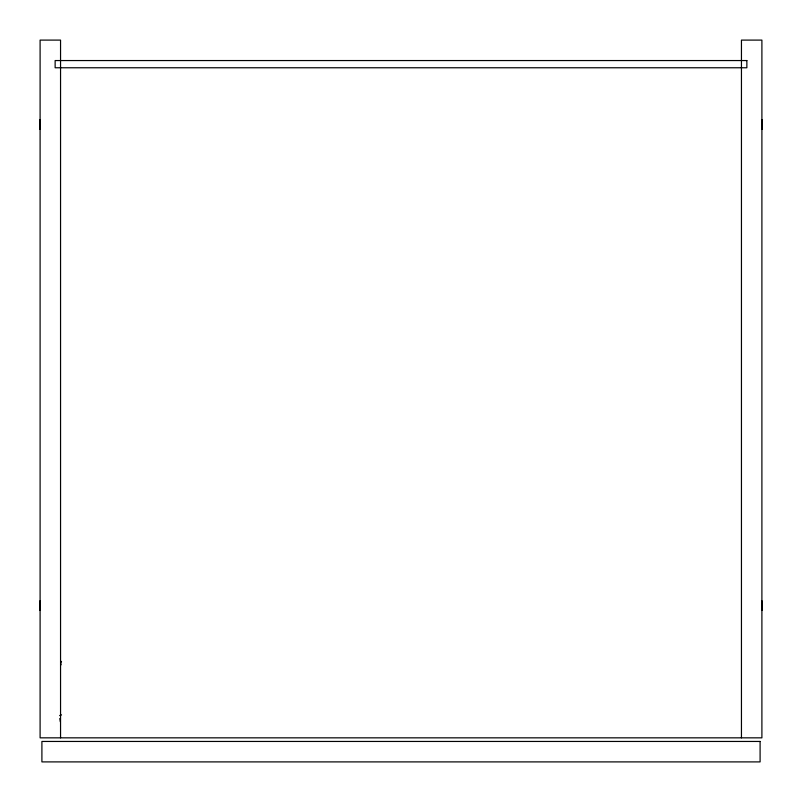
<?xml version="1.0" encoding="UTF-8"?>
<svg xmlns="http://www.w3.org/2000/svg" width="802" height="802" viewBox="0 0 802 802"><rect width="100%" height="100%" fill="white"/><g stroke="black" fill="none" stroke-linecap="round" stroke-linejoin="round"><path stroke-width="1.2" d="M61.533 661.389L60.711 663.304L61.082 664.828M59.659 715.584L61.493 714.873M59.829 718.532L60.33 721.83M741.449 737.84L741.449 40.1L761.9 40.1L761.9 737.84L40.1 737.84L40.1 40.1L60.551 40.1L60.551 737.84M40.2 129.222A36.301 36.301 0 0 1 40.2 119.799M40.04 129.242A36.301 36.301 0 0 1 40.02 119.779M761.8 119.799A36.301 36.301 0 0 1 761.8 129.222M761.92 119.789A36.19 36.19 0 0 1 761.94 129.242M761.8 600.999A36.301 36.301 0 0 1 761.8 610.422M761.92 600.989A36.19 36.19 0 0 1 761.94 610.442M40.2 610.422A36.301 36.301 0 0 1 40.2 600.999M40.04 610.442A36.301 36.301 0 0 1 40.02 600.979M746.862 60.551L55.137 60.551L55.137 67.769L746.862 67.769L746.862 60.551M760.096 741.449L41.904 741.449L41.904 761.9L760.096 761.9L760.096 741.449"/></g></svg>
